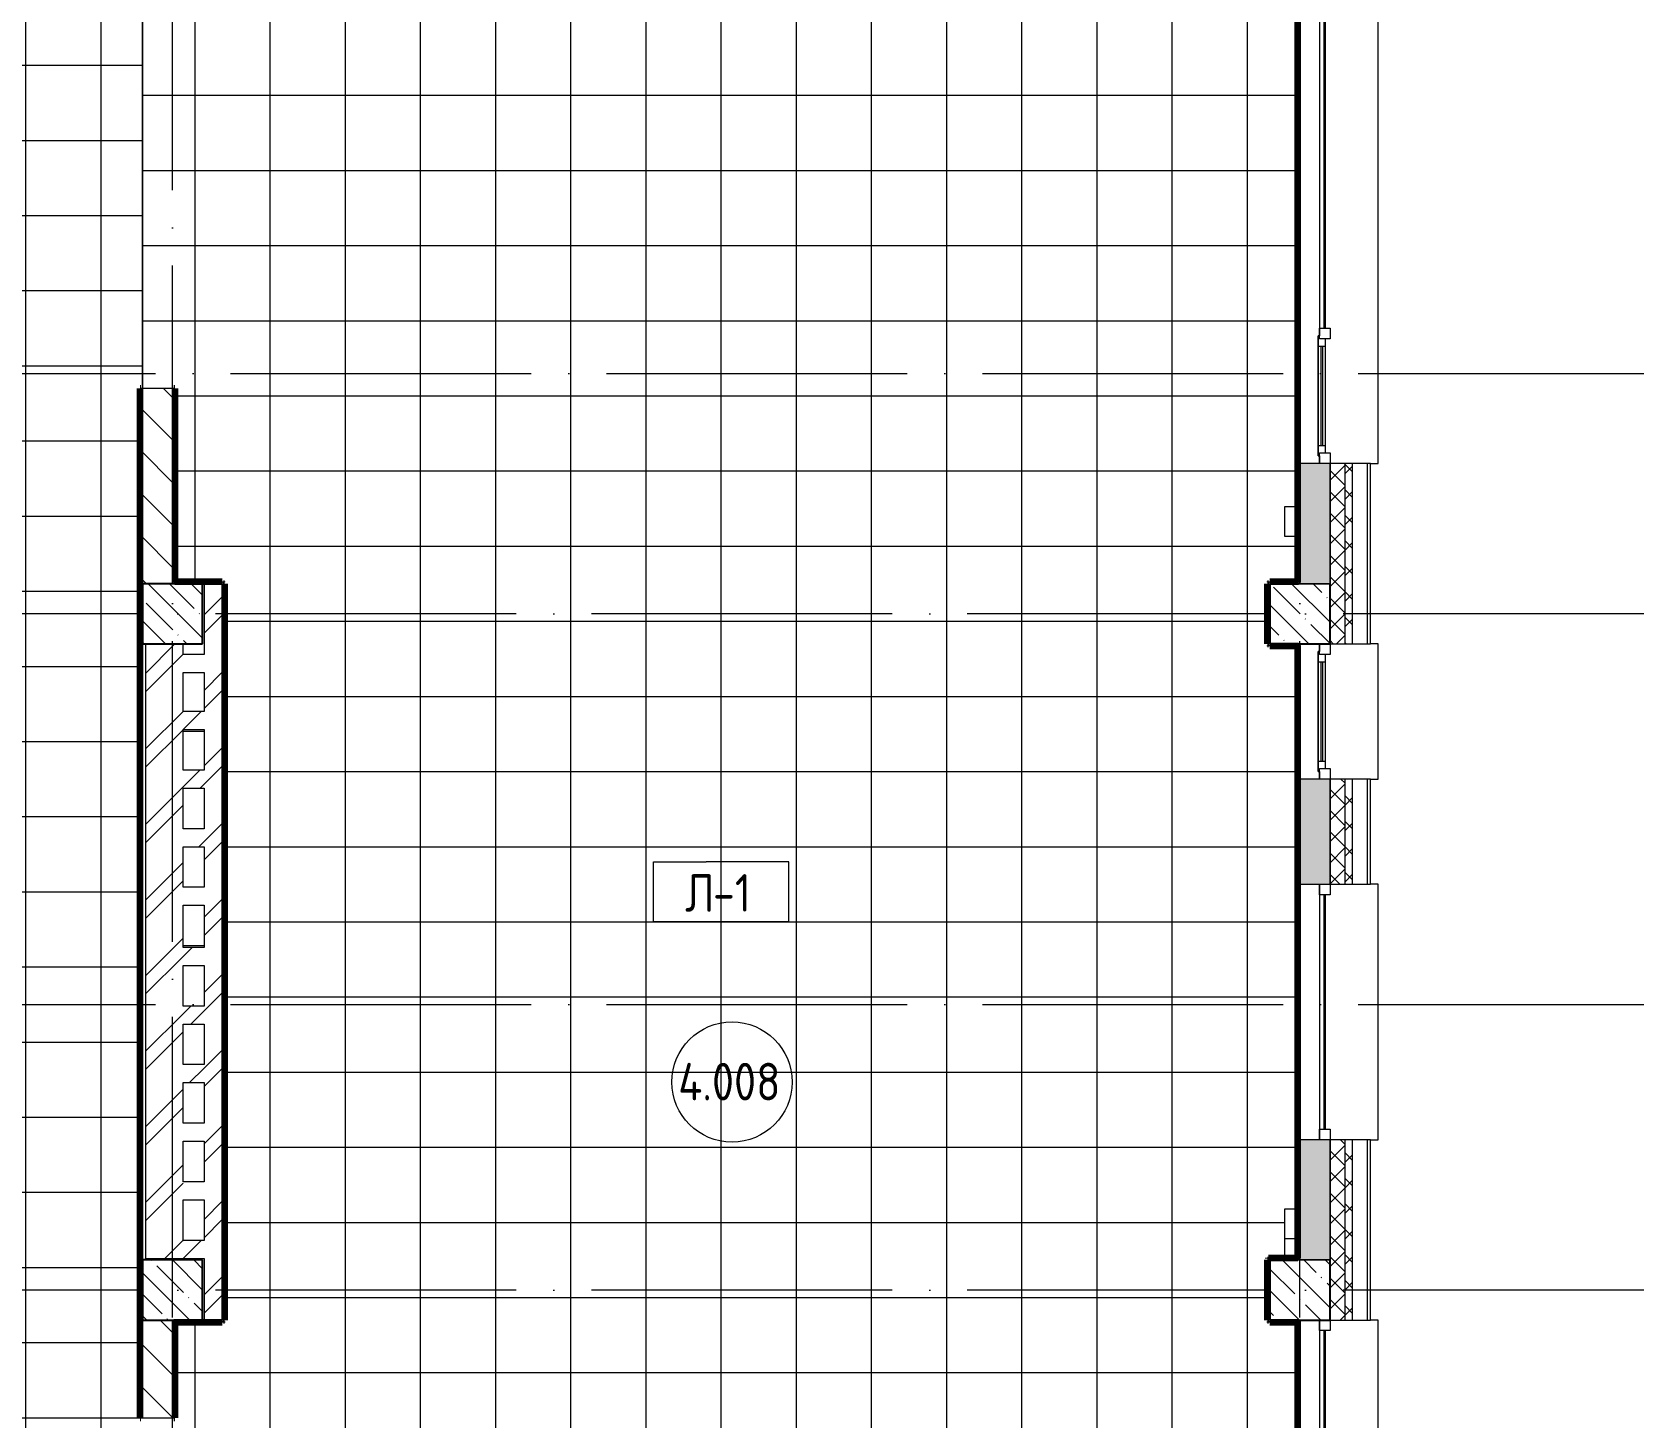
# Model space of a CAD drawing. Header units: millimetres. Extents: x 97 to 61947, y -4357 to 61202.
# Drawn here: x 51227 to 61947, y 3275 to 12495 of the extents above; entities that cross this region are included whole.
import ezdxf

# ---------------------------------------------------------------- set-up
doc = ezdxf.new("R2010")
doc.units = ezdxf.units.MM
doc.linetypes.add('ADSK_Линия сетки', pattern=[2500, 2000, -250, 0, -250])
for name, color, linetype, lineweight in [('A-AREA-____-IDEN', 2, 'Continuous', 20), ('A-FLOR-____-IDEN', 11, 'Continuous', 20), ('A-FLOR-____-OTLN', 192, 'Continuous', 9), ('A-FLOR-____-PATT', 8, 'Continuous', 9), ('A-GLAZ-____-MCUT', 151, 'Continuous', 9), ('A-GLAZ-____-OTLN', 151, 'Continuous', 9), ('A-WALL-____-MCUT', 113, 'Continuous', 9), ('A-WALL-____-PATT', 111, 'Continuous', 9), ('A-WALL-FNSH-MCUT', 113, 'Continuous', 9), ('I-WALL-____-OTLN', 2, 'Continuous', 9), ('S-COLS-____-MCUT', 52, 'Continuous', 9), ('S-COLS-____-OTLN', 52, 'Continuous', 9), ('S-GRID-____-OTLN', 1, 'Continuous', 9)]:
    doc.layers.add(name, color=color, linetype=linetype, lineweight=lineweight)
doc.styles.add('GOST Common', font='GOST_Common.ttf', dxfattribs={"width": 0.9, "height": 250})
pattern_1 = [(45, (0, 0), (-251.4472, 251.4472), []), (45, (0, 381), (-251.4472, 251.4472), [])]
pattern_2 = [(135, (0, 0), (-142.5612, -142.5612), []), (135, (142.56, 0), (-142.5612, -142.5612), [252.016, -50.403, 3.353, -47.05])]
pattern_3 = [(135, (0, 0), (-141.42136, -141.42136), [])]

# ---------------------------------------------------------------- blocks, each defined once
blk = doc.blocks.new('Окно_СКБ_2Ст1 - Окно_СКБ_2Ст 3300_ОК2-29018964-О_АИ_ПП_12_600_Целиком')
at = {"layer": 'A-GLAZ-____-MCUT', "color": 250}
for p, q in [((-1650, -195), (-1650, -125)), ((-1650, -125), (-1580, -125)), ((-1580, -195), (-1650, -195)), ((-1580, -125), (-1580, -195)), ((750, -195), (750, -125)), ((750, -125), (820, -125)), ((820, -195), (750, -195)), ((820, -195), (800, -195)), ((800, -195), (800, -205)), ((800, -205), (1600, -205)), ((1600, -205), (800, -205)), ((820, -125), (820, -195)), ((1580, -155), (820, -155)), ((820, -155), (820, -195)), ((870, -205), (870, -155)), ((1530, -205), (1530, -155)), ((1580, -195), (1580, -125)), ((1580, -125), (1650, -125)), ((1580, -195), (1580, -155)), ((1650, -195), (1580, -195)), ((1600, -195), (1580, -195)), ((1600, -205), (1600, -195)), ((1650, -125), (1650, -195))]:
    blk.add_line(p, q, dxfattribs=at)
at = {"layer": 'A-GLAZ-____-MCUT', "color": 50, "lineweight": 5}
for p, q in [((750, -155), (-1580, -155)), ((750, -165), (-1580, -165)), ((870, -175), (1530, -175)), ((1530, -185), (870, -185))]:
    blk.add_line(p, q, dxfattribs=at)
at = {"layer": 'A-GLAZ-____-OTLN', "color": 50, "lineweight": 5}
for p, q in [((-1650, -195), (800, -195)), ((1600, -195), (1650, -195))]:
    blk.add_line(p, q, dxfattribs=at)
blk = doc.blocks.new('Окно_СКБ_1Ст1 - 120_Окно_СКБ_1Ст_900_ОК6Л-29019246-О_АИ_ПП_12_600_Целиком')
at = {"layer": 'A-GLAZ-____-MCUT', "color": 250}
for p, q in [((-450, -195), (-450, -125)), ((-450, -125), (-380, -125)), ((-380, -195), (-450, -195)), ((-380, -195), (-400, -195)), ((-400, -195), (-400, -205)), ((-400, -205), (400, -205)), ((400, -205), (-400, -205)), ((-380, -125), (-380, -195)), ((380, -155), (-380, -155)), ((-380, -155), (-380, -195)), ((-330, -205), (-330, -155)), ((330, -205), (330, -155)), ((380, -195), (380, -125)), ((380, -125), (450, -125)), ((380, -195), (380, -155)), ((450, -195), (380, -195)), ((400, -195), (380, -195)), ((400, -205), (400, -195)), ((450, -125), (450, -195))]:
    blk.add_line(p, q, dxfattribs=at)
at = {"layer": 'A-GLAZ-____-MCUT', "color": 50, "lineweight": 5}
for p, q in [((-330, -175), (330, -175)), ((330, -185), (-330, -185))]:
    blk.add_line(p, q, dxfattribs=at)
at = {"layer": 'A-GLAZ-____-OTLN', "color": 50, "lineweight": 5}
for p, q in [((-450, -195), (-400, -195)), ((400, -195), (450, -195))]:
    blk.add_line(p, q, dxfattribs=at)
blk = doc.blocks.new('Окно_СКБ_1Ст1 - 120_Окно_СКБ_1Ст_1700_ОК19Л-29018914-О_АИ_ПП_12_600_Целиком')
at = {"layer": 'A-GLAZ-____-MCUT', "color": 250}
for p, q in [((-850, -195), (-850, -125)), ((-850, -125), (-780, -125)), ((-780, -195), (-850, -195)), ((-780, -125), (-780, -195)), ((780, -195), (780, -125)), ((780, -125), (850, -125)), ((850, -195), (780, -195)), ((850, -125), (850, -195))]:
    blk.add_line(p, q, dxfattribs=at)
at = {"layer": 'A-GLAZ-____-MCUT', "color": 50, "lineweight": 5}
for p, q in [((780, -155), (-780, -155)), ((780, -165), (-780, -165))]:
    blk.add_line(p, q, dxfattribs=at)
at = {"layer": 'A-GLAZ-____-OTLN', "color": 50, "lineweight": 5}
blk.add_line((-850, -195), (850, -195), dxfattribs=at)
blk = doc.blocks.new('WNW_Отлив1 - Отлив_металлический 2-28595994-О_АИ_ПП_12_600_Целиком')
at = {"layer": 'A-GLAZ-____-OTLN', "color": 50, "lineweight": 5}
for p, q in [((850, 320), (-850, 320)), ((-850, 320), (-850, 270)), ((850, 270), (850, 320))]:
    blk.add_line(p, q, dxfattribs=at)
blk = doc.blocks.new('WNW_Отлив1 - Отлив_металлический 2-28598290-О_АИ_ПП_12_600_Целиком')
at = {"layer": 'A-GLAZ-____-OTLN', "color": 50, "lineweight": 5}
for p, q in [((1650, 320), (-1650, 320)), ((-1650, 320), (-1650, 270)), ((1650, 270), (1650, 320))]:
    blk.add_line(p, q, dxfattribs=at)
blk = doc.blocks.new('WNW_Отлив1 - Отлив_металлический 2-28596055-О_АИ_ПП_12_600_Целиком')
at = {"layer": 'A-GLAZ-____-OTLN', "color": 50, "lineweight": 5}
for p, q in [((450, 320), (-450, 320)), ((-450, 320), (-450, 270)), ((450, 270), (450, 320))]:
    blk.add_line(p, q, dxfattribs=at)
blk = doc.blocks.new('BSC_Колонна _Прямоугольная - 400x400-V23-О_АИ_ПП_12_600_Целиком')
at = {"layer": 'S-COLS-____-OTLN', "lineweight": 5}
h = blk.add_hatch(dxfattribs=at)
h.set_pattern_fill('FP_25', color=256, style=0, pattern_type=2)
h.set_pattern_definition([(135, (-145249.98, -8625), (-142.56192, -142.56192), []), (135, (-145107.42, -8625), (-142.56192, -142.56192), [252.016, -50.403, 3.353, -47.05])])
h.paths.add_polyline_path([(-200, -200), (200, -200), (200, 200), (-200, 200), (-200, 121)])
at = {"layer": 'S-COLS-____-MCUT', "color": 130, "lineweight": 25}
for p, q in [((200, 200), (-200, 200)), ((-200, 200), (-200, -200)), ((200, -200), (200, 200)), ((-200, -200), (200, -200))]:
    blk.add_line(p, q, dxfattribs=at)
blk = doc.blocks.new('BSC_Колонна _Прямоугольная - 400x400-V24-О_АИ_ПП_12_600_Целиком')
at = {"layer": 'S-COLS-____-OTLN', "lineweight": 5}
h = blk.add_hatch(dxfattribs=at)
h.set_pattern_fill('FP_26', color=256, style=0, pattern_type=2)
h.set_pattern_definition([(135, (-145249.98, -4125), (-142.56192, -142.56192), []), (135, (-145107.42, -4125), (-142.56192, -142.56192), [252.016, -50.403, 3.353, -47.05])])
h.paths.add_polyline_path([(-200, -200), (200, -200), (200, 200), (-200, 200), (-200, -67)])
at = {"layer": 'S-COLS-____-MCUT', "color": 130, "lineweight": 25}
for p, q in [((200, 200), (-200, 200)), ((-200, 200), (-200, -200)), ((200, -200), (200, 200)), ((-200, -200), (200, -200))]:
    blk.add_line(p, q, dxfattribs=at)
blk = doc.blocks.new('0083_СОШ675_АР_R22_rvt-1-О_АИ_ПП_12_600_Целиком')
at = {"layer": 'A-WALL-____-PATT', "lineweight": 5}
h = blk.add_hatch(dxfattribs=at)
h.set_pattern_fill('FP_16', color=50, style=0, pattern_type=2)
h.set_pattern_definition([(135, (0, 0), (-84.85281, -84.85281), []), (225, (0, 0), (84.85281, -84.85281), [])])
h.paths.add_polyline_path([(153050, -275), (153100, -275), (153100, 625), (153050, 625), (153050, -175)])
h.paths.add_polyline_path([(153100, 3925), (153100, 5125), (153050, 5125), (153050, 3925)])
h.paths.add_polyline_path([(153050, 6825), (153100, 6825), (153100, 7525), (153050, 7525), (153050, 6871)])
h.paths.add_polyline_path([(153100, 8425), (153100, 9625), (153050, 9625), (153050, 8425)])
h.paths.add_polyline_path([(153100, 12925), (153100, 14125), (153050, 14125), (153050, 12925)])
h.paths.add_polyline_path([(153050, 15825), (153100, 15825), (153100, 16525), (153050, 16525), (153050, 16245)])
h.paths.add_polyline_path([(153050, 17425), (153100, 17425), (153100, 18625), (153050, 18625), (153050, 18120)])
h.paths.add_polyline_path([(153050, 21925), (153100, 21925), (153100, 23125), (153050, 23125), (153050, 22807)])
h.paths.add_polyline_path([(153100, 24825), (153100, 25525), (153050, 25525), (153050, 24825)])
h.paths.add_polyline_path([(153050, 26425), (153100, 26425), (153100, 27625), (153050, 27625), (153050, 26557)])
h.paths.add_polyline_path([(153100, 30925), (153100, 32125), (153050, 32125), (153050, 30925)])
h.paths.add_polyline_path([(153100, 33025), (153100, 33725), (153050, 33725), (153050, 33025)])
h.paths.add_polyline_path([(153100, 35425), (153100, 36625), (153050, 36625), (153050, 35425)])
h.paths.add_polyline_path([(153050, 39925), (153100, 39925), (153100, 41125), (153050, 41125), (153050, 40619)])
h.paths.add_polyline_path([(153050, 44425), (153100, 44425), (153100, 45625), (153050, 45625), (153050, 45306)])
h.paths.add_polyline_path([(153050, 47325), (153100, 47325), (153100, 48025), (153050, 48025)])
h.paths.add_polyline_path([(153050, 48925), (153100, 48925), (153100, 50125), (153050, 50125), (153050, 49056)])
h.paths.add_polyline_path([(153100, 51025), (153100, 51725), (153050, 51725), (153050, 51025)])
h.paths.add_polyline_path([(153050, 53425), (153100, 53425), (153100, 54625), (153050, 54625), (153050, 53743)])
h.paths.add_polyline_path([(153100, 57925), (153100, 59075), (153050, 59075), (153050, 57925)])
h = blk.add_hatch(dxfattribs=at)
h.set_pattern_fill('FP_17', color=50, style=0, pattern_type=2)
h.set_pattern_definition([(45, (0, 0), (-70.71068, 70.71068), []), (135, (0, 0), (-70.71068, -70.71068), [])])
h.paths.add_polyline_path([(153050, -175), (153050, 625), (152950, 625), (152950, -175)])
h.paths.add_polyline_path([(152950, 3925), (153050, 3925), (153050, 5125), (152950, 5125), (152950, 4058)])
h.paths.add_polyline_path([(152950, 6825), (153050, 6825), (153050, 7525), (152950, 7525), (152950, 6871)])
h.paths.add_polyline_path([(152950, 8425), (153050, 8425), (153050, 9625), (152950, 9625), (152950, 8746)])
h.paths.add_polyline_path([(152950, 12925), (153050, 12925), (153050, 14125), (152950, 14125), (152950, 13325)])
h.paths.add_polyline_path([(152950, 15825), (153050, 15825), (153050, 16525), (152950, 16525), (152950, 16245)])
h.paths.add_polyline_path([(153050, 17425), (153050, 18625), (152950, 18625), (152950, 17425)])
h.paths.add_polyline_path([(152950, 21925), (153050, 21925), (153050, 23125), (152950, 23125), (152950, 22325)])
h.paths.add_polyline_path([(153050, 24825), (153050, 25525), (152950, 25525), (152950, 24825)])
h.paths.add_polyline_path([(152950, 26425), (153050, 26425), (153050, 27625), (152950, 27625), (152950, 26557)])
h.paths.add_polyline_path([(152950, 30925), (153050, 30925), (153050, 32125), (152950, 32125), (152950, 31244)])
h.paths.add_polyline_path([(153050, 33025), (153050, 33725), (152950, 33725), (152950, 33025)])
h.paths.add_polyline_path([(152950, 35425), (153050, 35425), (153050, 36625), (152950, 36625), (152950, 35825)])
h.paths.add_polyline_path([(152950, 39925), (153050, 39925), (153050, 41125), (152950, 41125), (152950, 40619)])
h.paths.add_polyline_path([(153050, 44425), (153050, 45625), (152950, 45625), (152950, 44425)])
h.paths.add_polyline_path([(153050, 47325), (153050, 48025), (152950, 48025), (152950, 47325)])
h.paths.add_polyline_path([(152950, 48925), (153050, 48925), (153050, 50125), (152950, 50125), (152950, 49056)])
h.paths.add_polyline_path([(152950, 51025), (153050, 51025), (153050, 51725), (152950, 51725)])
h.paths.add_polyline_path([(152950, 53425), (153050, 53425), (153050, 54625), (152950, 54625), (152950, 53743)])
h.paths.add_polyline_path([(153050, 57925), (153050, 58975), (152950, 58975), (152950, 57925)])
h = blk.add_hatch(dxfattribs=at)
h.set_pattern_fill('FP_18', color=50, style=0, pattern_type=2)
h.set_pattern_definition([(50, (0, 0), (364.36793, -31.8783), [38.1, -419.1]), (355, (0, 0), (-70.48585, 382.1133), [30.48, -335.28]), (100.451, (30.36, -2.66), (293.885, 350.2334), [32.38, -356.18]), (46.184, (0, 101.6), (542.1585, -84.0858), [57.15, -628.65]), (96.636, (45.2, 94.6), (474.8049, 494.8554), [48.57, -534.27]), (351.184, (0, 101.6), (474.8102, 494.85), [45.72, -502.92]), (21, (50.8, 76.2), (303.22847, -204.53046), [38.1, -419.1]), (326, (50.8, 76.2), (123.6039, 368.37604), [30.48, -335.28]), (71.451, (76.07, 59.16), (426.8341, 163.8427), [32.38, -356.18]), (37.5, (0, 0), (6.17665, 169.11015), [16.764, -314.452, 16.764, -323.596, -336.55]), (37.5, (0, 0), (6.17665, 169.11015), [-671.576, 16.764, -319.786]), (7.5, (0, 0), (133.63888, 200.3615), [16.764, -177.292, 16.764, -306.832, -128.27]), (7.5, (0, 0), (133.63888, 200.3615), [-517.652, 16.764, -111.506]), (327.5, (-113.28, 0), (271.18182, -11.45836), [16.764, -110.236, 16.764, -379.476, -525.78]), (327.5, (-113.28, 0), (271.18182, -11.45836), [-523.24, 16.764, -509.016]), (317.5, (-164.08, 0), (296.2585, 50.85285), [16.764, -148.336, 16.764, -246.38, -373.38]), (317.5, (-164.08, 0), (296.2585, 50.85285), [-428.244, 16.764, -356.616])])
h.paths.add_polyline_path([(152950, 225), (152950, 625), (152750, 625), (152750, 225), (152948, 225)])
h.paths.add_polyline_path([(152950, 4325), (152950, 5125), (152750, 5125), (152750, 4325), (152948, 4325)])
h.paths.add_polyline_path([(152950, 6825), (152950, 7525), (152750, 7525), (152750, 6825)])
h.paths.add_polyline_path([(152950, 8825), (152950, 9625), (152750, 9625), (152750, 8825), (152948, 8825)])
h.paths.add_polyline_path([(152948, 13325), (152950, 13325), (152950, 14125), (152750, 14125), (152750, 13325)])
h.paths.add_polyline_path([(152750, 15825), (152950, 15825), (152950, 16525), (152750, 16525), (152750, 16085)])
h.paths.add_polyline_path([(152750, 17825), (152950, 17825), (152950, 18625), (152750, 18625), (152750, 18120)])
h.paths.add_polyline_path([(152750, 22325), (152950, 22325), (152950, 23125), (152750, 23125), (152750, 22339)])
h.paths.add_polyline_path([(152950, 24825), (152950, 25525), (152750, 25525), (152750, 24825)])
h.paths.add_polyline_path([(152950, 26825), (152950, 27625), (152750, 27625), (152750, 26825)])
h.paths.add_polyline_path([(152750, 31325), (152950, 31325), (152950, 32125), (152750, 32125)])
h.paths.add_polyline_path([(152950, 33025), (152950, 33725), (152750, 33725), (152750, 33025)])
h.paths.add_polyline_path([(152950, 35425), (152950, 35825), (152750, 35825), (152750, 35425), (152948, 35425)])
h.paths.add_polyline_path([(152950, 36225), (152950, 36625), (152750, 36625), (152750, 36225)])
h.paths.add_polyline_path([(152948, 39925), (152950, 39925), (152950, 40725), (152750, 40725), (152750, 39925)])
h.paths.add_polyline_path([(152948, 44425), (152950, 44425), (152950, 45625), (152750, 45625), (152750, 44425)])
h.paths.add_polyline_path([(152750, 47725), (152950, 47725), (152950, 48025), (152750, 48025)])
h.paths.add_polyline_path([(152750, 48925), (152950, 48925), (152950, 50125), (152750, 50125), (152750, 49056)])
h.paths.add_polyline_path([(152950, 51025), (152950, 51725), (152750, 51725), (152750, 51025)])
h.paths.add_polyline_path([(152948, 53825), (152950, 53825), (152950, 54625), (152750, 54625), (152750, 53825)])
h.paths.add_polyline_path([(152750, 57925), (152950, 57925), (152950, 58575), (152750, 58575), (152750, 58431)])
h = blk.add_hatch(dxfattribs=at)
h.set_pattern_fill('FP_8', color=50, style=0, pattern_type=2)
h.set_pattern_definition(pattern_3)
h.paths.add_polyline_path([(145250, 8825), (145250, 10125), (145050, 10125), (145050, 8825)])
h.paths.add_polyline_path([(145050, 12625), (145250, 12625), (145250, 12925), (145050, 12925)])
h.paths.add_polyline_path([(145050, 13325), (145250, 13325), (145250, 14045), (145050, 14045), (145050, 13433)])
h.paths.add_polyline_path([(145050, 15295), (145250, 15295), (145250, 15335), (145050, 15335), (145050, 15308)])
h = blk.add_hatch(dxfattribs=at)
h.set_pattern_fill('FP_10', color=50, style=0, pattern_type=2)
h.set_pattern_definition(pattern_1)
h.paths.add_polyline_path([(145580, 3925), (145580, 8825), (145460, 8825), (145460, 3925)])
h = blk.add_hatch(dxfattribs=at)
h.set_pattern_fill('FP_10', color=50, style=0, pattern_type=2)
h.set_pattern_definition(pattern_1)
h.paths.add_polyline_path([(145070, 4455), (145320, 4455), (145320, 8425), (145070, 8425), (145070, 4996)])
h = blk.add_hatch(dxfattribs=at)
h.set_pattern_fill('FP_10', color=50, style=0, pattern_type=2)
h.set_pattern_definition(pattern_1)
h.paths.add_polyline_path([(145460, 7855), (145460, 7975), (145320, 7975), (145320, 7855), (145349, 7855)])
h = blk.add_hatch(dxfattribs=at)
h.set_pattern_fill('FP_10', color=50, style=0, pattern_type=2)
h.set_pattern_definition(pattern_1)
h.paths.add_polyline_path([(145460, 7465), (145460, 7585), (145320, 7585), (145320, 7465)])
h = blk.add_hatch(dxfattribs=at)
h.set_pattern_fill('FP_10', color=50, style=0, pattern_type=2)
h.set_pattern_definition(pattern_1)
h.paths.add_polyline_path([(145460, 7075), (145460, 7195), (145320, 7195), (145320, 7075)])
h = blk.add_hatch(dxfattribs=at)
h.set_pattern_fill('FP_10', color=50, style=0, pattern_type=2)
h.set_pattern_definition(pattern_1)
h.paths.add_polyline_path([(145460, 6285), (145460, 6405), (145320, 6405), (145320, 6285)])
h = blk.add_hatch(dxfattribs=at)
h.set_pattern_fill('FP_10', color=50, style=0, pattern_type=2)
h.set_pattern_definition(pattern_1)
h.paths.add_polyline_path([(145460, 5895), (145460, 6015), (145320, 6015), (145320, 5895), (145349, 5895)])
h = blk.add_hatch(dxfattribs=at)
h.set_pattern_fill('FP_10', color=50, style=0, pattern_type=2)
h.set_pattern_definition(pattern_1)
h.paths.add_polyline_path([(145460, 5505), (145460, 5625), (145320, 5625), (145320, 5505), (145349, 5505)])
h = blk.add_hatch(dxfattribs=at)
h.set_pattern_fill('FP_10', color=50, style=0, pattern_type=2)
h.set_pattern_definition(pattern_1)
h.paths.add_polyline_path([(145460, 5115), (145460, 5235), (145320, 5235), (145320, 5115), (145349, 5115)])
h = blk.add_hatch(dxfattribs=at)
h.set_pattern_fill('FP_10', color=50, style=0, pattern_type=2)
h.set_pattern_definition(pattern_1)
h.paths.add_polyline_path([(145460, 4335), (145460, 4455), (145070, 4455), (145070, 4335), (145349, 4335)])
h = blk.add_hatch(dxfattribs=at)
h.set_pattern_fill('FP_8', color=50, style=0, pattern_type=2)
h.set_pattern_definition(pattern_3)
h.paths.add_polyline_path([(145050, 225), (145250, 225), (145250, 775), (145050, 775), (145050, 309)])
h.paths.add_polyline_path([(145250, 3275), (145250, 3925), (145050, 3925), (145050, 3275)])
at = {"layer": 'S-COLS-____-OTLN', "lineweight": 5}
h = blk.add_hatch(dxfattribs=at)
h.set_pattern_fill('FP_7', color=256, style=0, pattern_type=2)
h.set_pattern_definition(pattern_2)
h.paths.add_polyline_path([(152550, 8425), (152950, 8425), (152950, 8825), (152550, 8825), (152550, 8746)])
h = blk.add_hatch(dxfattribs=at)
h.set_pattern_fill('FP_7', color=256, style=0, pattern_type=2)
h.set_pattern_definition(pattern_2)
h.paths.add_polyline_path([(152550, 3925), (152950, 3925), (152950, 4325), (152550, 4325), (152550, 4058)])
at = {"layer": 'A-FLOR-____-OTLN', "color": 250}
for p, q in [((145320, 7845), (145460, 7845)), ((145460, 6415), (145320, 6415)), ((152735, 4465), (152650, 4465))]:
    blk.add_line(p, q, dxfattribs=at)
at = {"layer": 'A-WALL-____-MCUT', "color": 90, "lineweight": 13}
for p, q in [((145050, 10125), (145050, 8825)), ((145250, 10125), (145050, 10125)), ((145250, 8825), (145250, 10125)), ((152750, 9625), (152750, 8825)), ((152950, 9625), (152750, 9625)), ((152950, 9625), (152950, 8825)), ((152950, 8825), (152950, 9625)), ((153100, 9625), (153050, 9625)), ((153050, 8425), (153050, 9625)), ((153100, 8425), (153100, 9625)), ((145460, 8825), (145460, 8355)), ((145580, 8825), (145460, 8825)), ((145580, 3925), (145580, 8825)), ((145070, 8425), (145070, 4455)), ((145320, 8355), (145320, 8425)), ((153050, 8425), (153100, 8425)), ((145460, 8355), (145320, 8355)), ((145320, 8235), (145460, 8235)), ((145320, 7975), (145320, 8235)), ((145460, 8235), (145460, 7975)), ((145460, 7975), (145320, 7975)), ((145320, 7855), (145460, 7855)), ((145320, 7585), (145320, 7855)), ((145460, 7855), (145460, 7585)), ((145460, 7585), (145320, 7585)), ((152750, 7525), (152750, 6825)), ((152950, 7525), (152750, 7525)), ((152950, 7525), (152950, 6825)), ((152950, 6825), (152950, 7525)), ((153100, 7525), (153050, 7525)), ((153050, 6825), (153050, 7525)), ((153100, 6825), (153100, 7525)), ((145320, 7465), (145460, 7465)), ((145320, 7195), (145320, 7465)), ((145460, 7465), (145460, 7195)), ((145460, 7195), (145320, 7195)), ((145320, 7075), (145460, 7075)), ((145320, 6805), (145320, 7075)), ((145460, 7075), (145460, 6805)), ((145460, 6805), (145320, 6805)), ((152750, 6825), (152950, 6825)), ((153050, 6825), (153100, 6825)), ((145320, 6685), (145460, 6685)), ((145320, 6405), (145320, 6685)), ((145460, 6685), (145460, 6405)), ((145460, 6405), (145320, 6405)), ((145320, 6285), (145460, 6285)), ((145320, 6015), (145320, 6285)), ((145460, 6285), (145460, 6015)), ((145460, 6015), (145320, 6015)), ((145320, 5895), (145460, 5895)), ((145320, 5625), (145320, 5895)), ((145460, 5895), (145460, 5625)), ((145460, 5625), (145320, 5625)), ((145320, 5505), (145460, 5505)), ((145320, 5235), (145320, 5505)), ((145460, 5505), (145460, 5235)), ((145460, 5235), (145320, 5235)), ((145320, 5115), (145460, 5115)), ((145320, 4845), (145320, 5115)), ((145460, 5115), (145460, 4845)), ((152750, 5125), (152750, 4325)), ((152950, 5125), (152750, 5125)), ((152950, 5125), (152950, 4325)), ((152950, 4325), (152950, 5125)), ((153100, 5125), (153050, 5125)), ((153050, 3925), (153050, 5125)), ((153100, 3925), (153100, 5125)), ((145460, 4845), (145320, 4845)), ((145320, 4725), (145460, 4725)), ((145320, 4455), (145320, 4725)), ((145460, 4725), (145460, 4455)), ((145070, 4455), (145070, 4335)), ((145460, 4455), (145320, 4455)), ((145070, 4335), (145460, 4335)), ((145460, 4335), (145460, 3925)), ((145050, 3925), (145050, 3275)), ((145250, 3275), (145250, 3925)), ((145460, 3925), (145580, 3925)), ((153050, 3925), (153100, 3925)), ((145050, 3275), (145250, 3275))]:
    blk.add_line(p, q, dxfattribs=at)
at = {"layer": 'A-WALL-____-MCUT', "color": 250}
for p, q in [((153050, 9625), (152950, 9625)), ((153200, 9625), (153100, 9625)), ((152950, 8825), (152950, 8425)), ((152950, 8425), (153050, 8425)), ((153100, 8425), (153200, 8425)), ((153050, 7525), (152950, 7525)), ((153200, 7525), (153100, 7525)), ((152950, 6825), (153050, 6825)), ((153100, 6825), (153200, 6825)), ((153050, 5125), (152950, 5125)), ((153200, 5125), (153100, 5125)), ((152950, 4325), (152950, 3925)), ((152950, 3925), (153050, 3925)), ((153100, 3925), (153200, 3925))]:
    blk.add_line(p, q, dxfattribs=at)
at = {"layer": 'A-WALL-____-MCUT', "color": 50, "lineweight": 5}
for p, q in [((153200, 8425), (153200, 9625)), ((152750, 8825), (152950, 8825)), ((153200, 6825), (153200, 7525)), ((153200, 3925), (153200, 5125)), ((152750, 4325), (152950, 4325))]:
    blk.add_line(p, q, dxfattribs=at)
at = {"layer": 'A-WALL-FNSH-MCUT', "color": 250}
for p, q in [((153220, 9625), (153200, 9625)), ((153220, 8425), (153220, 9625)), ((153200, 8425), (153220, 8425)), ((153220, 7525), (153200, 7525)), ((153220, 6825), (153220, 7525)), ((153200, 6825), (153220, 6825)), ((153220, 5125), (153200, 5125)), ((153220, 3925), (153220, 5125)), ((153200, 3925), (153220, 3925))]:
    blk.add_line(p, q, dxfattribs=at)
at = {"layer": 'I-WALL-____-OTLN', "color": 250}
for p, q in [((152750, 9625), (152750, 12925)), ((152750, 7525), (152750, 8420)), ((152750, 5125), (152750, 6825)), ((152750, 625), (152750, 3925))]:
    blk.add_line(p, q, dxfattribs=at)
at = {"layer": 'S-COLS-____-MCUT', "color": 130, "lineweight": 25}
for p, q in [((152750, 8825), (152550, 8825)), ((152550, 8825), (152550, 8425)), ((152950, 8425), (152950, 8825)), ((152550, 8425), (152950, 8425)), ((152750, 4325), (152550, 4325)), ((152550, 4325), (152550, 3925)), ((152950, 3925), (152950, 4325)), ((152550, 3925), (152950, 3925))]:
    blk.add_line(p, q, dxfattribs=at)
at = {"layer": 'S-COLS-____-OTLN', "color": 250}
for p, q in [((152950, 8825), (152750, 8825)), ((152950, 4325), (152750, 4325))]:
    blk.add_line(p, q, dxfattribs=at)
at = {"layer": 'A-GLAZ-____-OTLN', "color": 250, "lineweight": 9, "rotation": 269.9999999999999}
for name, p in [('Окно_СКБ_2Ст1 - Окно_СКБ_2Ст 3300_ОК2-29018964-О_АИ_ПП_12_600_Целиком', (153075, 11275)), ('WNW_Отлив1 - Отлив_металлический 2-28598290-О_АИ_ПП_12_600_Целиком', (152950, 11275)), ('Окно_СКБ_1Ст1 - 120_Окно_СКБ_1Ст_900_ОК6Л-29019246-О_АИ_ПП_12_600_Целиком', (153075, 7975)), ('WNW_Отлив1 - Отлив_металлический 2-28596055-О_АИ_ПП_12_600_Целиком', (152950, 7975)), ('Окно_СКБ_1Ст1 - 120_Окно_СКБ_1Ст_1700_ОК19Л-29018914-О_АИ_ПП_12_600_Целиком', (153075, 5975)), ('WNW_Отлив1 - Отлив_металлический 2-28595994-О_АИ_ПП_12_600_Целиком', (152950, 5975)), ('Окно_СКБ_2Ст1 - Окно_СКБ_2Ст 3300_ОК2-29018964-О_АИ_ПП_12_600_Целиком', (153075, 2275)), ('WNW_Отлив1 - Отлив_металлический 2-28598290-О_АИ_ПП_12_600_Целиком', (152950, 2275))]:
    blk.add_blockref(name, p, dxfattribs=at)
at = {"layer": 'S-COLS-____-OTLN', "color": 250, "lineweight": 9}
for name, p in [('BSC_Колонна _Прямоугольная - 400x400-V23-О_АИ_ПП_12_600_Целиком', (145250, 8625)), ('BSC_Колонна _Прямоугольная - 400x400-V24-О_АИ_ПП_12_600_Целиком', (145250, 4125))]:
    blk.add_blockref(name, p, dxfattribs=at)
blk = doc.blocks.new('ADSK_Марка_Помещение_ОдноЗначение - Номер-159740-О_АИ_ПП_12_600_Целиком')
at = {"layer": 'A-AREA-____-IDEN'}
blk.add_circle((0, 0), 4, dxfattribs=at)
blk = doc.blocks.new('ADSK_Марка_Перекрытие - Типоразмер_ADSK_Марка-158127-О_АИ_ПП_12_600_Целиком')
at = {"layer": 'A-FLOR-____-IDEN'}
for p, q in [((-4.5, 4), (-1, 4)), ((-4.5, 0), (-4.5, 4)), ((4.5, 4), (-1, 4)), ((4.5, 0), (4.5, 4)), ((4.5, 0), (-4.5, 0)), ((-4.5, 0), (4, 0))]:
    blk.add_line(p, q, dxfattribs=at)

msp = doc.modelspace()

# ---------------------------------------------------------------- hatches: boundary and pattern name
at = {"layer": 'A-FLOR-____-PATT'}
h = msp.add_hatch(dxfattribs=at)
h.set_pattern_fill('FP_46', color=256, style=0, pattern_type=2)
h.set_pattern_definition([(270, (50685.3, 19775), (500, 3e-14), []), (0, (50685.3, 19775), (0, 500), [])])
h.paths.add_polyline_path([(51419.818278, 40.000586), (51945.296357, 40.000586), (51945.296357, 774.999414), (51960.296357, 774.999414), (51960.296357, 3274.999414), (51945.296357, 3274.999414), (51945.296357, 10125), (51960.318278, 10125), (51960.296357, 12625), (51945.296357, 12625), (51945.296357, 14045.003957), (51960.318278, 14045.003957), (51960.296357, 15295.003957), (51945.296357, 15295.003957), (51945.296357, 18345), (51960.296357, 18345), (51960.296357, 20845), (51945.296357, 20845), (51945.296357, 27299.999), (51960.318278, 27299.999), (51960.296357, 29799.999), (51945.296357, 29799.999), (51945.296357, 36649.999), (51960.318278, 36649.999), (51960.296357, 39149.999), (51945.296357, 39149.999), (51945.296357, 42275.000586), (51960.296357, 42275.000586), (51960.296357, 44775.000586), (51945.296357, 44775.000586), (51945.296357, 45324.96901), (47375.318278, 45324.96901), (47374.265322, 39459.99902), (47360.318278, 39459.99902), (47360.318278, 38359.99902), (47375.318278, 38359.99902), (47374.265322, 37555.151496), (47370.318278, 37555.151496), (47370.318278, 37545.151496), (47360.318278, 37545.151496), (47360.318278, 37540.151496), (46137.818278, 37540.151496), (46137.818278, 37535.151496), (45622.818278, 37535.151496), (45622.818278, 37540.151496), (43625.318278, 37540.151496), (43625.318278, 33539.968424), (47360.318278, 33539.968424), (47360.318278, 33534.968424), (47370.318278, 33534.968424), (47370.318278, 33524.968424), (47375.318278, 33524.968424), (47374.265322, 31944.999575), (47160.318278, 31944.53929), (47160.318278, 30445.000161), (47375.318278, 30444.201247), (47374.265322, 28125.000984), (47370.318278, 28125.000984), (47370.318278, 28115.000984), (47360.318278, 28115.000984), (47360.318278, 28110.000984), (43625.296357, 28110.000984), (43625.296357, 25260.167367), (47360.318278, 25260.167367), (47360.318278, 25255.167367), (47370.318278, 25255.167367), (47370.318278, 25245.167367), (47375.318278, 25244.44943), (47374.265322, 24992.999575), (47360.318278, 24992.999575), (47360.318278, 23892.999575), (47375.318278, 23892.999575), (47374.265322, 23254.166194), (47360.318278, 23254.166194), (47360.318278, 23179.166781), (47160.318278, 23179.166781), (47160.318278, 22254.166781), (47360.318278, 22254.166781), (47360.318278, 22154.166194), (47375.318278, 22154.166194), (47374.265322, 20894.999393), (47360.318278, 20894.999393), (47360.318278, 19794.999393), (47375.318278, 19794.999393), (47374.265322, 18423.996862), (47360.318278, 18423.996862), (47360.318278, 17323.996862), (47375.318278, 17323.996862), (47375.318278, 13483.56847), (47380.318278, 13483.56847), (47380.318278, 12968.56847), (47375.318278, 12968.56847), (47374.265322, 12800.000586), (47370.318278, 12799.736832), (47370.318278, 12790.000586), (47360.318278, 12790.000586), (47360.318278, 12785.000586), (43625.318278, 12785.000586), (43625.318278, 10440.001172), (47360.318278, 10440.001172), (47360.318278, 10435.001172), (47370.318278, 10435.001172), (47370.318278, 10425.001172), (47375.318278, 10425.001172), (47374.265322, 8649.999414), (47360.318278, 8649.999414), (47360.318278, 8749.999414), (47160.318278, 8749.999414), (47160.318278, 7110), (47375.318278, 7109.999414), (47375.318278, 40.000586), (49545.451646, 40.000586)])
h.paths.add_polyline_path([(51960.296357, 4325), (51960.318278, 4325), (51960.296357, 4995.779567)])
h.paths.add_polyline_path([(51960.296357, 15334.992672), (51960.318278, 15334.992672), (51960.296357, 16245.202325)])
h.paths.add_polyline_path([(51960.296357, 22325), (51960.318278, 22325), (51960.296357, 22807.3656)])
h = msp.add_hatch(dxfattribs=at)
h.set_pattern_fill('FP_38', color=256, style=0, pattern_type=2)
h.set_pattern_definition([(0, (55810.3, 6575), (0, 500), []), (90, (55810.3, 6575), (-500, 3e-14), [])])
h.paths.add_polyline_path([(59315.790101, 40.000586), (59445.296357, 40.000586), (59445.296357, 225.000586), (59450.296357, 225.755662), (59450.296357, 235.000586), (59460.296357, 235.000586), (59461.129089, 240.000586), (59645.296357, 240.000586), (59645.296357, 3910.000586), (59460.296357, 3910.000586), (59460.296357, 3915.000586), (59450.296357, 3915.000586), (59450.296357, 3925.000586), (59445.296357, 3925.000001), (59445.296357, 4325), (59450.274435, 4325.000586), (59450.296357, 4340.000586), (59560.296357, 4340.000586), (59560.296357, 4665.000586), (59645.296357, 4665.000586), (59645.296357, 8410.000586), (59460.296357, 8410.000586), (59460.296357, 8415.000586), (59450.296357, 8415.000586), (59450.296357, 8425), (59445.296357, 8425.862091), (59445.296357, 8825), (59450.296357, 8825.000586), (59450.296357, 8835.000586), (59460.296357, 8835.000586), (59460.296357, 8840.000586), (59645.296357, 8840.000586), (59645.296357, 9140.000586), (59560.296357, 9140.000586), (59560.296357, 9340.000586), (59645.296357, 9340.000586), (59645.296357, 12910.000586), (59460.296357, 12910.000586), (59460.296357, 12915.000586), (59450.296357, 12915.000586), (59450.296357, 12925), (59445.296357, 12925), (59445.296357, 13110.11992), (52375.296357, 13110.11992), (52375.296357, 12925.235296), (52370.296357, 12925.235296), (52370.296357, 12915.235296), (52360.296357, 12915.235296), (52360.296357, 12910.235296), (52230.318278, 12910.235296), (52230.318278, 12625.000586), (51960.296357, 12625), (51960.296357, 10125.000586), (52175.296357, 10125), (52175.296357, 8840.001172), (52490.296357, 8840.001172), (52491.200684, 8835.001172), (52500.296357, 8835.001172), (52500.296357, 8825.001172), (52505.296357, 8824.141011), (52505.296357, 3925.000586), (52500.296357, 3925.000586), (52500.296357, 3915.000586), (52490.296357, 3915.000586), (52490.296357, 3910.000586), (52175.296357, 3910.000586), (52175.296357, 3274.999414), (51960.318325, 3274.999414), (51960.318278, 775), (52175.296357, 773.871516), (52175.296357, 240.000586), (52360.296357, 240.000586), (52360.296357, 235.000586), (52370.296357, 235.000586), (52370.296357, 225.000586), (52375.296357, 225.000586), (52375.296357, 40.000586), (58230.196939, 40.000586)])
at = {"layer": 'A-WALL-____-PATT'}
h = msp.add_hatch(color=7, dxfattribs=at)
h.paths.add_polyline_path([(52160.296357, 8825.000586), (52170.296357, 8825.000586), (52170.296357, 10125), (52160.296357, 10125), (52160.296357, 9683.03905)])
h.paths.add_polyline_path([(52170.296357, 12625), (52170.296357, 12915.235296), (52160.296357, 12915.235296), (52160.296357, 12625)])
h = msp.add_hatch(color=7, dxfattribs=at)
h.paths.add_polyline_path([(51960.296357, 35.000586), (51960.296357, 774.999414), (51950.296357, 774.999414), (51950.296357, 35.000586)])
h.paths.add_polyline_path([(51960.296357, 3274.999414), (51960.296357, 10125), (51950.296357, 10125), (51950.296357, 3274.999414)])
h.paths.add_polyline_path([(51960.296357, 12625), (51960.296357, 12800.000586), (51950.296357, 12800.000586), (51950.296357, 12625)])
for points in [[(59660.296357, 8825.000586), (59660.296357, 9624.999414), (59650.296357, 9624.999414), (59650.296357, 8825.000586)], [(52490.296357, 8825.001172), (52500.296357, 8825.001172), (52500.296357, 8835.001172), (52170.296357, 8835.001172), (52170.296357, 8825.001172), (52360.296357, 8825.001172)], [(52500.296357, 3915.000586), (52500.296357, 8825.001172), (52490.296357, 8825.001172), (52490.296357, 3915.000586)], [(59450.296357, 8425.000586), (59460.296357, 8425.000586), (59460.296357, 8835.000586), (59450.296357, 8835.000586), (59450.296357, 8745.587153)], [(59650.296357, 8825.000586), (59650.296357, 8835.000586), (59460.296357, 8835.000586), (59460.296357, 8825.000586)], [(59650.296357, 8415.000586), (59650.296357, 8425.000586), (59450.296357, 8425.000586), (59450.296357, 8415.000586)], [(59450.274435, 4325.000586), (59660.296357, 4325.000586), (59660.296357, 4335.000586), (59450.274435, 4335.000586)], [(59460.296357, 3925.000586), (59460.296357, 4325.000586), (59450.296357, 4325.000586), (59450.296357, 3925.000586)], [(52360.296357, 3915.000586), (52490.296357, 3915.000586), (52490.296357, 3925.000586), (52160.296357, 3925), (52160.296357, 3915.000586), (52259.43455, 3915.000586)], [(59650.296357, 3915.000586), (59650.296357, 3925.000586), (59450.296357, 3925.000586), (59450.296357, 3915.000586)]]:
    msp.add_hatch(color=7, dxfattribs=at).paths.add_polyline_path(points)
h = msp.add_hatch(color=7, dxfattribs=at)
h.paths.add_polyline_path([(59660.296357, 4335.000586), (59660.296357, 5124.999414), (59650.296357, 5124.999414), (59650.296357, 4335.000586)])
h.paths.add_polyline_path([(59650.296357, 6824.999414), (59660.296357, 6824.999414), (59660.296357, 7520.000586), (59650.296357, 7520.000586), (59650.296357, 6870.68336)])
h.paths.add_polyline_path([(59660.296357, 8420.000586), (59660.296357, 8425.000586), (59650.296357, 8425.000586), (59650.296357, 8420.000586)])
h = msp.add_hatch(color=7, dxfattribs=at)
h.paths.add_polyline_path([(52160.296357, 225.000586), (52170.296357, 225.000586), (52170.296357, 774.999414), (52160.296357, 774.999414), (52160.296357, 308.520085)])
h.paths.add_polyline_path([(52170.296357, 3274.999414), (52170.296357, 3915.000586), (52160.296357, 3915.000586), (52160.296357, 3274.999414)])

# ---------------------------------------------------------------- linework, layer by layer
at = {"layer": 'A-FLOR-____-OTLN'}
for p, q in [((51960.296357, 12625), (51960.296357, 10125.000586)), ((51960.318278, 10125), (51960.318278, 12625)), ((59560.296357, 9140.000586), (59560.296357, 9340.000586)), ((59560.296357, 9340.000586), (59645.296357, 9340.000586)), ((59645.296357, 9140.000586), (59560.296357, 9140.000586)), ((59560.296357, 4340.000586), (59560.296357, 4665.000586)), ((59560.296357, 4665.000586), (59645.296357, 4665.000586))]:
    msp.add_line(p, q, dxfattribs=at)
at = {"layer": 'A-WALL-____-MCUT', "color": 7}
for p, q in [((51950.296357, 10125), (51950.296357, 3274.999414)), ((51960.296357, 10125), (51950.296357, 10125)), ((51960.296357, 8825), (51960.296357, 10125)), ((52160.296357, 10125), (52160.296357, 8825.000586)), ((52170.296357, 10125), (52160.296357, 10125)), ((52170.296357, 8835.001172), (52170.296357, 10125)), ((59650.296357, 9624.999414), (59650.296357, 8835.000586)), ((59660.296357, 9624.999414), (59650.296357, 9624.999414)), ((59660.296357, 8825.000586), (59660.296357, 9624.999414)), ((52500.296357, 8835.001172), (52170.296357, 8835.001172)), ((52360.296357, 8825.001172), (52490.296357, 8825.001172)), ((52490.296357, 8825.001172), (52490.296357, 3925.000586)), ((52500.296357, 3915.000586), (52500.296357, 8835.001172)), ((59450.296357, 8835.000586), (59450.296357, 8415.000586)), ((59650.296357, 8835.000586), (59450.296357, 8835.000586)), ((59460.296357, 8425.000586), (59460.296357, 8825.000586)), ((59460.296357, 8825.000586), (59660.296357, 8825.000586)), ((51960.296357, 4325), (51960.296357, 8425)), ((59450.296357, 8415.000586), (59650.296357, 8415.000586)), ((59660.296357, 8425.000586), (59460.296357, 8425.000586)), ((59650.296357, 8420.000586), (59660.296357, 8420.000586)), ((59650.296357, 8415.000586), (59650.296357, 8420.000586)), ((59660.296357, 8420.000586), (59660.296357, 8425.000586)), ((59660.296357, 7520.000586), (59650.296357, 7520.000586)), ((59650.296357, 7520.000586), (59650.296357, 6824.999414)), ((59660.296357, 6824.999414), (59660.296357, 7520.000586)), ((59650.296357, 6824.999414), (59660.296357, 6824.999414)), ((59660.296357, 5124.999414), (59650.296357, 5124.999414)), ((59650.296357, 5124.999414), (59650.296357, 4335.000586)), ((59660.296357, 4325.000586), (59660.296357, 5124.999414)), ((59650.296357, 4335.000586), (59450.274435, 4335.000586)), ((59450.274435, 4335.000586), (59450.274435, 4325.000586)), ((59450.274435, 4325.000586), (59660.296357, 4325.000586)), ((59460.296357, 4325.000586), (59450.296357, 4325.000586)), ((59450.296357, 4325.000586), (59450.296357, 3915.000586)), ((59460.296357, 3925.000586), (59460.296357, 4325.000586)), ((51960.296357, 3274.999414), (51960.296357, 3925)), ((52160.296357, 3925), (52160.296357, 3274.999414)), ((52170.296357, 3915.000586), (52500.296357, 3915.000586)), ((52170.296357, 3274.999414), (52170.296357, 3915.000586)), ((52490.296357, 3925.000586), (52360.296357, 3925.000586)), ((59450.296357, 3915.000586), (59650.296357, 3915.000586)), ((59650.296357, 3925.000586), (59460.296357, 3925.000586)), ((59650.296357, 3915.000586), (59650.296357, 3925.000586)), ((51950.296357, 3274.999414), (51960.296357, 3274.999414)), ((52160.296357, 3274.999414), (52170.296357, 3274.999414))]:
    msp.add_line(p, q, dxfattribs=at)
at = {"layer": 'I-WALL-____-OTLN', "color": 5, "lineweight": 90}
for p, q in [((59645.296357, 8835.000586), (59645.296357, 12910.000586)), ((51945.296357, 3274.999414), (51945.296357, 10125)), ((51950.296357, 10125), (51945.296357, 10125)), ((52175.296357, 10125), (52170.296357, 10125)), ((52175.296357, 10125), (52175.296357, 8840.001172)), ((52175.296357, 8840.001172), (52490.296357, 8840.001172)), ((52490.296357, 8835.001172), (52490.296357, 8840.001172)), ((52505.296357, 8825.001172), (52500.296357, 8825.001172)), ((52505.296357, 8825.001172), (52505.296357, 3925.000586)), ((59445.296357, 8425.000586), (59445.296357, 8825.000586)), ((59450.296357, 8825.000586), (59445.296357, 8825.000586)), ((59460.296357, 8840.000586), (59650.359648, 8840.000586)), ((59460.296357, 8840.000586), (59460.296357, 8835.000586)), ((59445.296357, 8425.000586), (59450.296357, 8425.000586)), ((59460.296357, 8415.000586), (59460.296357, 8410.000586)), ((59650.296357, 8410.000586), (59460.296357, 8410.000586)), ((59645.296357, 4340.000586), (59645.296357, 8415.000586)), ((59445.296357, 3925.000586), (59445.296357, 4325.000586)), ((59445.296357, 4325.000586), (59450.274435, 4325.000586)), ((59450.274435, 4340.000586), (59645.296357, 4340.000586)), ((59450.274435, 4335.000586), (59450.274435, 4340.000586)), ((52490.296357, 3910.000586), (52170.296357, 3910.000586)), ((52175.296357, 3915.156836), (52175.296357, 3274.999414)), ((52490.296357, 3910.000586), (52490.296357, 3915.000586)), ((52500.296357, 3925.000586), (52505.296357, 3925.000586)), ((59445.296357, 3925.000586), (59450.296357, 3925.000586)), ((59460.296357, 3915.000586), (59460.296357, 3910.000586)), ((59650.296357, 3910.000586), (59460.296357, 3910.000586)), ((59645.296357, 235.000586), (59645.296357, 3915.000586)), ((51945.296357, 3274.999414), (51950.296357, 3274.999414)), ((52170.296357, 3274.999414), (52175.296357, 3274.999414))]:
    msp.add_line(p, q, dxfattribs=at)
at = {"layer": 'I-WALL-____-OTLN'}
for p, q in [((59650.296357, 9624.999414), (59650.296357, 12915.000586)), ((59660.296357, 12925), (59660.296357, 9624.999414)), ((59650.296357, 7520.000586), (59650.296357, 8415.000586)), ((59660.296357, 8420.000586), (59660.296357, 7524.999414)), ((59650.296357, 5124.999414), (59650.296357, 6824.999414)), ((59660.296357, 6824.999414), (59660.296357, 5124.999414)), ((59650.296357, 624.999414), (59650.296357, 3915.000586)), ((59660.296357, 3925), (59660.296357, 624.999414))]:
    msp.add_line(p, q, dxfattribs=at)
at = {"layer": 'S-GRID-____-OTLN', "linetype": 'ADSK_Линия сетки'}
for p, q in [((52160.319278, -3557.475151), (52160.319278, 61202.00513)), ((59660.319278, -3557.475151), (59660.319278, 61202.00513)), ((40046.795213, 10225.000586), (61947.220678, 10225.000586)), ((61947.220678, 8625.060253), (40046.795213, 8625.060253)), ((40046.795213, 6025.000586), (61947.220678, 6025.000586)), ((61947.220678, 4125.11992), (40046.795213, 4125.11992))]:
    msp.add_line(p, q, dxfattribs=at)

# ---------------------------------------------------------------- block references
at = {"color": 250, "lineweight": 5}
msp.add_blockref('0083_СОШ675_АР_R22_rvt-1-О_АИ_ПП_12_600_Целиком', (-93089.681722, 0), dxfattribs=at)
at = {"layer": 'A-AREA-____-IDEN', "xscale": 99.99999999999993, "yscale": 99.99999999999993, "zscale": 99.99999999999993}
msp.add_blockref('ADSK_Марка_Помещение_ОдноЗначение - Номер-159740-О_АИ_ПП_12_600_Целиком', (55882.168117, 5509.21547), dxfattribs=at)
at = {"layer": 'A-FLOR-____-IDEN', "xscale": 99.99999999999993, "yscale": 99.99999999999993, "zscale": 99.99999999999993}
msp.add_blockref('ADSK_Марка_Перекрытие - Типоразмер_ADSK_Марка-158127-О_АИ_ПП_12_600_Целиком', (55810.307318, 6575.000586), dxfattribs=at)

# ---------------------------------------------------------------- texts
at = {"layer": 'A-AREA-____-IDEN', "lineweight": 9, "insert": (55523.96086, 5636.940542), "char_height": 250, "width": 880.252875, "attachment_point": 1, "style": 'GOST Common'}
msp.add_mtext('4.008', dxfattribs=at)
at = {"layer": 'A-FLOR-____-IDEN', "lineweight": 9, "char_height": 250, "attachment_point": 1, "style": 'GOST Common'}
for s, insert, width in [('\\fGOST Common|b0|i0|c204|p34|;\\W.9;Л', (55570.626472, 6892.83816), 223.6708125), ('-1', (55755.173347, 6892.83816), 331.898625)]:
    msp.add_mtext(s, dxfattribs=dict(at, insert=insert, width=width))

doc.saveas('drawing.dxf')
